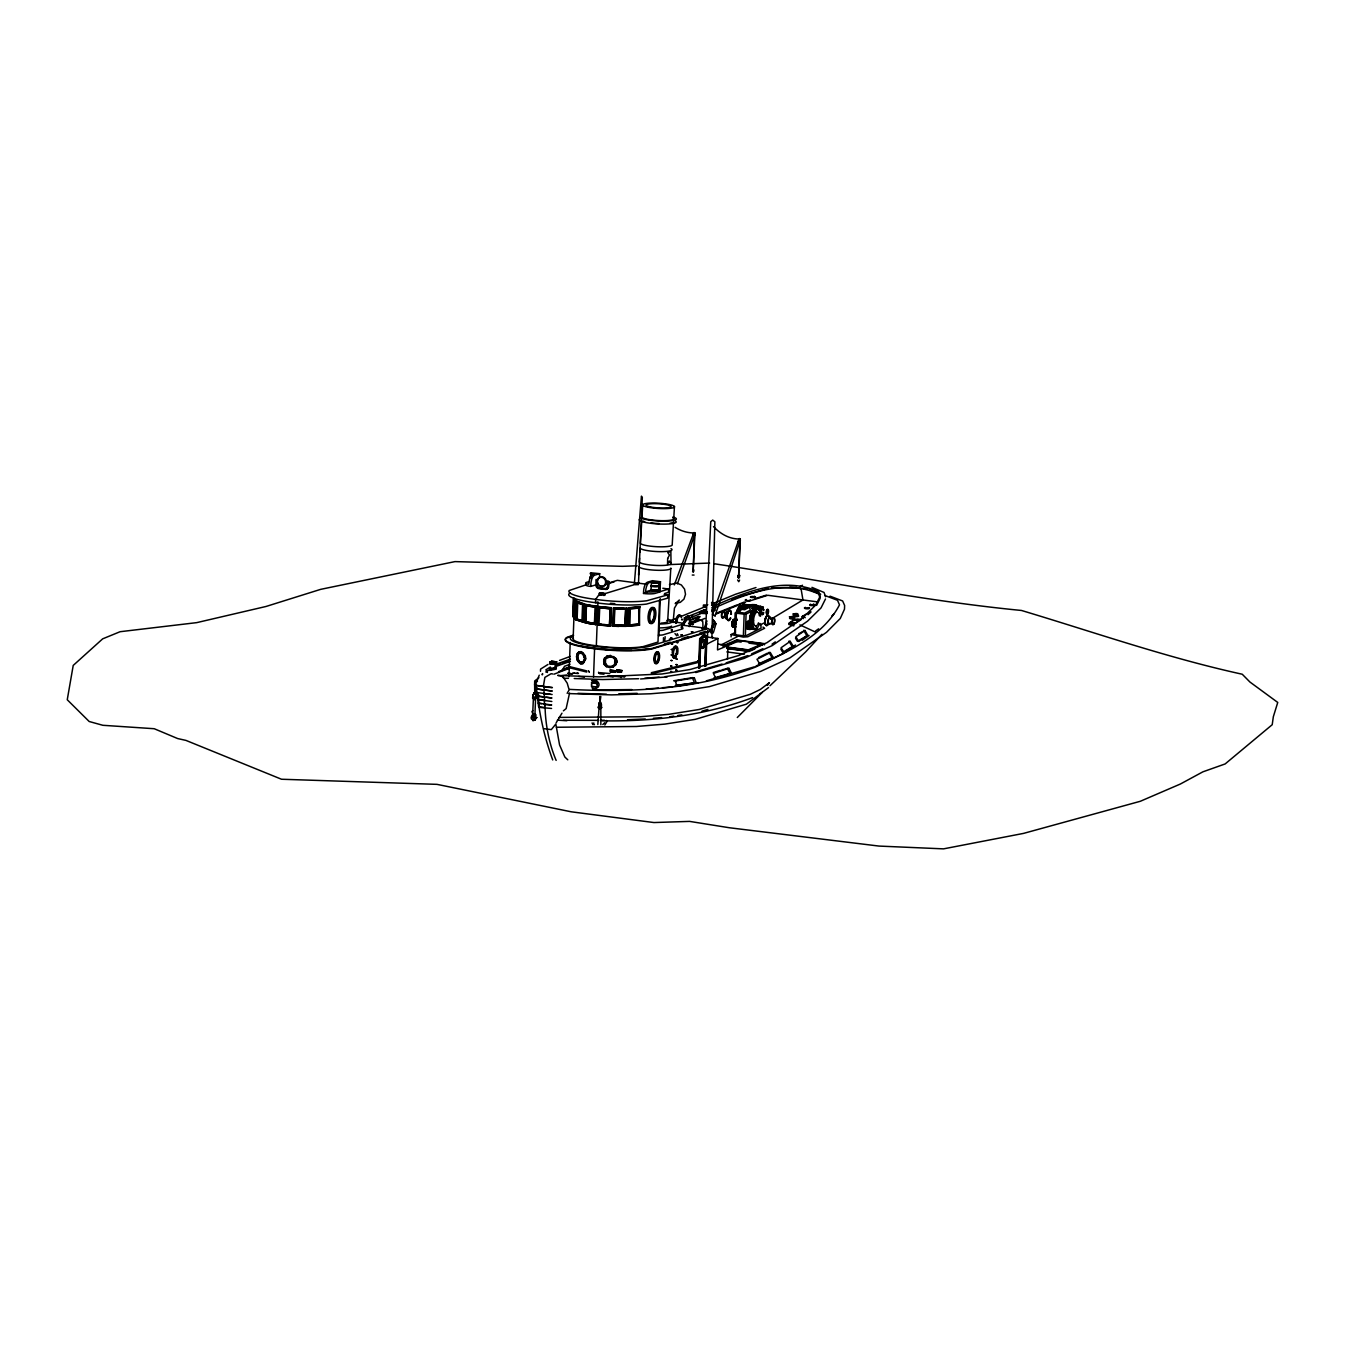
<?xml version="1.0" encoding="UTF-8"?>
<svg xmlns="http://www.w3.org/2000/svg" width="1345" height="1345" viewBox="0 0 1345 1345"><rect width="100%" height="100%" fill="white"/><g stroke="black" fill="none" stroke-linecap="round" stroke-linejoin="round"><path stroke-width="1.5" d="M537.496 681.192L534.94 682.436L534.738 693.616L534.621 682.587M535.041 693.263L534.284 692.793L533.024 695.735L533.864 692.91L535.629 693.331L534.133 692.994M534.705 690.758L535.091 687.581L534.974 690.876M748.577 628.014C742.944 630.771 747.736 616.8 752.326 622.819C754.276 627.325 748.139 628.451 756.781 629.107L754.209 628.771M713.438 626.955L713.472 622.97L711.001 629.191A2.64 1.059 -83.2 0 0 711.017 632.789A2.64 1.059 -83.2 0 0 712.564 631.864M539.244 675.173L535.898 683.647L538.588 706.713L545.078 707.571C545.582 725.409 549.18 743.886 556.141 760.396M739.599 580.065L738.775 581.729L737.615 579.981M743.23 606.528L742.221 608.024L739.498 606.746C739.464 608.814 740.792 604.039 743.23 606.528C743.718 607.89 743.331 606.36 747.08 606.763L750.93 604.947L750.897 606.41L744.659 609.705L740.305 609.134L745.214 606.645M756.193 629.477C755.268 629.208 754.764 628.771 753.637 628.737L750.964 628.25M705.116 609.638L699.736 611.874L699.703 613.37L706.982 613.606M796.761 618.986L801.301 619.49L793.869 624.383L793.836 625.879L788.809 624.483M731.092 636.891L731.142 634.554L734.891 632.654M750.93 604.947L749.905 604.813L750.897 606.41M752.074 608.091L753.066 609.705L757.756 607.318L757.79 605.855L752.074 608.091L757.79 605.855M753.066 609.705L753.099 608.243M756.764 605.721L757.756 607.318M756.344 625.879L756.26 629.443L751.435 628.788L751.569 627.627L751.082 628.401M756.647 612.194C754.915 606.36 760.782 608.495 761.203 613.219C761.169 615.741 763.472 615.068 763.725 612.496M711.909 637.412L712.009 633.276M712.161 627.089L714.867 521.776L712.732 520.095L710.748 521.709L705.637 629.057M741.818 608.343L738.355 607.974L741.818 608.343L742.053 607.083M741.297 608.898L741.482 607.621M755.638 609.504L755.352 610.933L752.511 609.857L755.638 609.504C755.806 610.327 758.395 608.175 754.091 608.343C753.419 611.05 753.553 606.713 756.226 608.966L753.519 608.747L753.419 609.89M735.345 626.165C735.866 623.962 730.301 625.761 732.184 622.819C731.092 618.313 741.078 621.928 732.605 620.65M742.373 609.201L735.446 612.698L734.723 634.672L745.349 636.067L761.051 628.132L760.85 624.299M735.211 625.274L735.58 621.978M745.349 636.067L746.071 614.11L752.998 610.596M747.181 629.006C754.293 630.553 747.635 628.535 749.837 623.878M735.463 635.159L735.446 612.698M743.348 636.219L744.155 614.211L736.27 613.152M535.629 697.971C536.739 690.573 535.982 700.19 536.302 697.937C538.891 692.49 532.065 703.048 533.04 695.18M540.488 671.306L540.572 669.104L548.003 664.447M568.952 676.754L570.213 642.473M575.122 601.652L574.534 617.826L572.903 615.472L573.508 599.298L576.215 601.719L573.508 599.298M576.131 613.085L575.912 619.188L574.819 619.137L572.869 616.548L573.609 598.004L574.534 600.122L576.585 600.879L574.634 598.29M573.138 638.825L573.895 618.616M574.987 617.422L573.996 615.522L574.601 599.349M574.819 619.137L575.492 600.828M575.677 619.675L576.349 601.366L577.341 601.35L584.352 603.939L583.68 622.247L575.677 619.675L583.68 622.247M576.349 606.982L576.501 602.913M576.164 618.834L582.94 620.986L576.164 618.834L576.753 602.661L583.545 604.813L576.753 602.661M576.736 617.624L577.257 603.384M577.139 618.818L577.745 602.644M581.948 621.003L582.553 604.83M582.688 622.264L583.36 603.955L576.349 601.366M582.906 622.062L583.579 603.754M593.128 624.147L584.487 622.735L585.159 604.426L590.068 605.216M585.983 622.836L585.798 606.36M593.179 623.088L585.294 621.861L585.899 605.687L595.751 607.183L585.899 605.687M585.294 621.861L586.605 605.586M586.185 584.285A9.398 1.547 3.4 0 0 588.69 586.151L590.758 586.42L590.825 584.587A7.818 3.127 -82.4 0 1 594.641 575.206L599.702 573.676L599.45 577.745M595.045 607.267L594.44 623.441L595.532 613.236M593.532 677.123L594.591 648.509L581.376 646.138M596.793 606.242L595.398 624.652L596.793 606.242L585.159 604.426M597.97 624.988L598.777 606.511L611.353 607.705L610.68 626.013L597.97 624.988L598.777 606.511M605.317 624.568L598.996 624.046L599.736 607.705L610.226 608.73L609.47 625.072L610.226 608.73M600.072 701.35C604.813 708.798 595.919 707.689 600.173 701.485M599.954 696.475L600.038 702.292L600.795 696.458M599.466 706.478L600.929 707.083L599.904 701.535L601.265 707.016L598.979 706.73M610.529 626.182L611.353 607.705M614.261 626.366L612.866 626.131L613.539 607.822L626.77 608.058L626.097 626.366L618.33 626.282M613.169 626.316L613.539 607.822M618.633 626.467L613.959 626.182L614.631 607.873M614.295 625.307L614.598 608.949L625.677 609.167L625.089 625.324L613.992 625.106L625.089 625.324M624.786 625.139L625.677 609.167M626.097 626.366L626.77 608.058M627.846 626.081L628.518 607.772L639.531 606.679L639.531 625.156L627.846 626.081L639.531 625.156M628.518 626.266L628.518 607.772M630.149 608.966L629.561 625.139L629.477 608.797L639.379 608.058L629.477 608.797M628.888 624.954L638.791 624.231L638.707 607.873M638.858 624.971L639.531 606.679M643.515 593.431L643.582 591.598A7.818 3.127 -82.4 0 1 647.382 582.217L652.459 580.687L660.496 581.746L659.891 591.951L655.015 593.431A9.398 1.547 3.4 0 1 645.516 593.7L643.515 593.431L646.844 592.405M659.521 600.29L657.991 642.053L643.095 646.609A36.365 5.985 3.4 0 1 596.339 645.785A36.365 5.985 3.4 0 1 573.441 638.118M658.865 636.235L660.244 598.643M665.136 636.656C665.439 639.732 663.135 644.255 663.455 637.715M694.524 533.948L693.129 571.961L694.877 533.881M698.61 667.961L699.686 638.656L703.838 634.437L706.259 636.639L705.183 665.926M699.081 667.944L700.123 639.531L703.67 635.966L705.755 637.799L704.713 666.195M699.299 668.045L700.375 638.757L704.528 634.521L706.932 636.723L705.873 666.027M699.753 668.028L700.795 639.632L704.36 636.067L706.428 637.883L705.385 666.296M701.787 628.771C703.754 630.889 702.695 616.733 702.073 621.306M707.705 630.738L707.218 643.952L717.944 638.488L717.524 649.938L737.295 641.599L741.179 642.103M712.413 637.95L712.463 636.757M727.494 659.353L727.998 645.432L718.449 644.171M737.85 575.509L739.784 576.148L737.766 576.063L739.817 575.475L738.893 575.677M739.985 541.699L740.322 540.001L738.523 577.997L739.918 539.984C737.363 537.563 742.474 540.068 739.38 538.572L738.254 541.783L739.363 542.556L740.069 538.656L739.363 542.556M738.808 575.492L738.808 577.005M764.448 644.86L764.498 643.667L736.623 639.968L736.589 641.161L726.939 645.297M737.295 641.599L737.346 640.388L762.581 643.751L748.358 649.854L727.006 647.012M748.358 649.854L748.324 651.047L726.972 648.223M727.141 648.576L749.03 651.484L749.081 650.291L764.498 643.667M800.09 588.572L800.157 586.37L802.545 585.243M638.438 584.369L642.322 497.532L641.43 496.137L634.319 584.386M735.749 619.322L736.522 613.454M749.922 621.205L749.703 618.028L752.746 618.095L754.024 612.042L751.451 611.689L750.174 617.758M752.09 623.761L752.612 619.07L749.653 618.364M591.312 578.216A6.17 1.026 3.4 0 1 590.741 577.089L591.128 573.743A5.414 0.891 3.4 0 0 593.212 574.752M638.556 575.004L639.043 566.85A15.989 2.724 3.2 0 0 656.444 570.263A15.989 2.724 3.2 0 0 670.819 568.078L667.692 621.104M639.564 558.074L639.329 562.025A15.989 2.724 3.2 0 0 658.798 565.505A15.989 2.724 3.2 0 0 670.163 562.496M639.917 552.122L640.136 548.172A15.989 2.724 3.2 0 0 659.622 551.635A15.989 2.724 3.2 0 0 670.987 548.625M641.683 522.146L640.422 543.346A15.989 2.724 3.2 0 0 657.839 546.759A15.989 2.724 3.2 0 0 672.214 544.557L673.559 521.524M642.675 505.182L641.968 517.22A15.989 2.64 3.4 0 0 661.437 520.666A15.989 2.64 3.4 0 0 672.803 517.825M651.148 581.965L649.433 582.503A7.818 3.127 -82.4 0 0 645.617 591.867L652.493 589.682A5.414 0.891 3.4 0 0 657.924 589.665L659.386 589.581L659.807 582.587L658.344 582.671A5.414 0.891 3.4 0 1 652.897 582.688L651.148 581.965A6.17 1.026 3.4 0 0 659.84 581.948L660.496 581.746M650.896 586.252L652.695 586.336A5.414 0.891 3.4 0 0 658.125 586.336L659.588 586.235A6.17 1.026 3.4 0 1 650.896 586.252L652.728 585.663A5.414 0.891 3.4 0 0 658.159 585.647L659.622 585.563A6.17 1.026 3.4 0 1 650.946 585.579M651.014 589.513L651.434 582.503M658.697 589.497L659.117 582.486M664.144 594.372L667.759 594.86L667.574 598.172L646.474 604.09A42.401 6.994 3.4 0 1 599.786 603.266L591.128 602.123A42.401 6.994 3.4 0 1 569.053 593.801L570.078 592.96M662.816 588.253L668.65 589.026L668.448 592.338L664.581 593.515M673.744 518.548L674.45 506.51M673.055 622.55L674.45 608.074L679.343 600.005L675.257 603.67L676.569 602.594M737.178 620.129L732.756 620.331M751.653 622.029L747.013 622.231M760.513 616.262C760.379 612.765 756.159 599.181 764.044 609.924M758.311 608.142L761.926 608.478L762.346 607.452M734.37 619.86L733.344 619.524M749.131 605.889L748.089 605.553L752.494 604.493M760.076 607.352L759.051 607.015M741.7 607.52L741.784 606.376L740.187 607.402L740.086 606.376M597.819 724.518L598.979 708.697L597.937 707.302L599.433 705.419L601.988 707.369L600.005 709.05M739.498 606.746L739.145 608.125L738.926 607.284M693.028 535.024L693.095 534.116M693.633 534.2L693.936 536.537L692.826 535.747L694.02 532.536L695.23 533.007L693.936 536.537M694.844 534.856L693.616 532.805M695.029 533.982L694.592 535.663M738.422 541.06L739.01 538.841L740.288 539.261M739.7 540.824L739.094 542.119L739.784 539.917M554.93 667.288L556.342 667.591L556.191 669.137L549.769 670.432M621.054 677.628L621.188 676.081L607.486 676.3L624.921 676.72L621.188 676.081M538.74 705.066C541.48 723.627 546.188 742.305 552.711 759.942M747.147 624.921L747.181 625.896M587.076 647.769L598.407 649.265A47.731 7.868 3.4 0 0 652.073 648.946L712.161 630.771L707.789 628.535L681.629 625.055M542.506 674.618L542.59 673.593L542.052 674.719M751.098 629.342L751.855 627.964M600.072 701.653L599.164 703.872M532.553 717.07L533.444 697.147L535.629 696.945L534.839 717.104M734.32 626.114L732.924 627.106L731.915 624.837M692.574 571.541L693.583 571.49M737.766 576.063L738.691 575.862M738.287 577.425L739.481 577.593L738.237 577.678M749.131 621.894L747.601 621.407M663.32 640.977L664.733 640.977M569.557 693.078L566.144 708.596L563.387 710.849M577.409 653.485L577.19 659.554L578.669 662.261L580.805 663.724L583.209 663.488L585.832 658.781L585.26 655.603L581.259 651.602L578.737 651.888M752.292 625.257L753.637 628.737M752.628 629.325L752.897 628.25M600.391 696.777C599.349 697.315 600.912 705.049 599.736 701.451M599.113 706.377L599.097 703.418L599.164 706.781M757.874 609.436C758.681 607.436 757.807 611.151 761.287 610.21M761.169 609.873L761.758 608.276L758.462 607.822M736.32 612.446L738.926 612.614M759.959 623.408L756.781 629.107M693.885 533.393L694.339 536.184M739.279 539.412L739.077 541.867M573.962 616.598L572.936 616.313M714.952 616.01L739.531 542.455M605.569 658.798L605.384 663.757L607.284 665.674M736.421 612.126L736.841 610.916L739.901 611.37C740.187 608.528 736.606 610.512 736.841 610.916M750.88 613.085L753.957 613.471M747.181 624.299L747.03 625.728M738.64 542.472L739.178 539.412M600.341 701.485L598.996 704.124L599.853 701.367M694.054 575.072L692.255 575.038M593.851 722.988L593.061 723.475L594.456 724.686M614.631 664.279L614.816 659.319L612.799 657.453M738.069 541.9L712.497 614.749L715.305 615.791M790.541 618.044L793.752 617.977M677.392 583.881L694.104 536.42M693.869 536.218L695.079 533.292L693.986 532.738M736.219 620.986L735.782 622.012L732.268 621.541M750.695 622.55L750.039 623.895L746.525 623.441M674.333 584.924L692.641 535.848M741.801 607.587L742.289 606.729M704.107 628.317L706.999 621.003M705.133 628.451L706.982 623.777M533.393 698.189L532.956 695.029L532.586 698.173L536.167 697.769L533.175 697.887L533.326 695.315M816.6 605.401L820.164 598.273L818.634 593.969C783.95 578.266 745.214 594.07 713.052 608.612M825.494 598.979L821.038 607.906L807.538 621.171L772.265 645.566L744.138 658.394L695.768 672.567M737.245 609.941L737.817 608.831L741.196 609.05M739.868 610.159L740.372 609.167M751.451 611.689L751.973 610.714L754.848 611.656L755.066 610.193M754.024 612.042L754.528 611.05M732.386 623.525L732.386 622.163M604.83 725.039L606.847 721.727L606.309 720.432M535.613 697.618C536.369 700.409 532.519 700.493 533.545 697.584M757.37 606.326L756.731 605.065L753.603 604.51M757.353 607.217L756.731 605.939L753.603 605.384M758.395 607.318L757.622 605.771L753.772 605.099M556.158 722.786L561.975 713.186M740.809 609.604L738.136 609.436L738.287 608.074M751.973 610.714L752.511 609.857M751.115 596.776L755.133 596.978L753.923 596.507M810.329 604.645L814.347 604.846L813.12 604.376M802.679 616.027L805.235 617.708M802.662 616.901L803.284 618.162M693.701 532.822L693.432 536.167M693.701 536.1L694.407 534.806L693.331 536.151M739.632 542.203L740.204 539.244M767.407 685.395L769.424 682.655L760.312 689.481L750.325 694.306L699.249 709.471L668.784 714.329L640.27 716.767L559.066 717.406M688.522 623.878L697.097 620.533L700.106 616.531L689.128 620.852M688.64 623.138L695.768 620.348L698.795 616.346L691.75 619.154M692.625 624.601C692.524 622.651 690.926 624.483 693.078 624.467M604.678 722.753L602.812 724.568M599.736 607.705L610.075 608.898M598.996 624.046L601.148 624.147M682.621 623.576L686.438 619.322M682.369 625.139L687.463 619.457A4.859 1.95 -82.4 0 1 690.187 619.826A4.859 1.95 -82.4 0 1 689.279 626.652M577.61 653.266L576.467 656.444L577.055 660.059L580.384 663.791L582.889 663.623L585.512 658.915L583.276 653.115L580.939 651.737M532.788 710.664L531.964 711.572L532.839 713.775C534.671 713.371 528.165 718.112 532.822 719.911M577.291 653.401L579.056 651.753M579.409 652.829L577.476 656.595L579.09 661.421L582.805 662.429L584.89 658.596L583.125 653.838L579.09 652.964L577.728 654.393L577.56 659.353L580.536 662.749L583.965 661.084L584.587 658.731L582.805 653.973L580.905 652.829M737.295 717.524L762.296 692.322L746.391 704.175L695.315 719.34L664.867 724.114L636.387 726.502L556.41 727.258M831.698 616.161L833.9 613.942M808.059 614.699L810.985 611.824M713.422 604.645L712.497 605.015M604.88 657.907L603.636 661.135L604.342 664.245L606.645 666.599M535.075 719.945L536.672 717.473L534.419 716.263M769.979 685.748L805.789 651.77L821.946 634.252M534.301 714.128L533.427 714.867L534.234 716.986C534.318 716.263 529.375 719.356 536.537 717.692C534.116 719.642 535.428 713.976 535.024 717.003L536.05 715.036L535.293 714.145M607.032 656.091L604.258 658.31L604.039 664.38L606.343 666.733L609.907 667.591M542.22 686.219L536.117 685.412L552.391 687.581L543.615 687.009L543.548 685.261L544.893 677.376L551.097 673.727L552.761 673.979M550.223 694.272L543.901 694.037L544.254 686.505M541.564 703.62L538.185 703.166L551.702 704.965L544.305 704.578L544.658 697.029L537.344 696.071L551.971 698.005L546.49 697.282M545.078 707.571L544.944 704.057M612.479 666.027L614.951 664.144L615.136 659.184L613.118 657.301L607.284 657.217M613.085 667.002L615.674 665.002L616.834 661.807L615.96 658.781L613.471 656.511M615.371 665.136L617.153 661.673L616.279 658.646L610.495 655.503M538.857 677.762L534.671 680.973L534.856 685.479L535.545 682.352M759.74 694.154L768.55 687.547M783.58 651.787L793.18 646.138L790.221 641.363L788.91 641.178L791.835 645.97M793.18 646.138L784.135 652.51L781.109 647.718L790.221 641.363M785.261 652.14L795.5 644.978M802.309 640.237L809.102 635.496M815.658 630.906L818.634 628.821M798.728 633.714L804.966 630.452L807.79 635.227L798.779 641.515L795.853 636.74L804.966 630.452M807.79 635.227L797.417 641.346L795.5 638.152M772.013 644.171L775.292 641.884M794.576 619.204L788.691 623.391L793.869 624.383M739.935 606.461L742.574 606.746M754.091 608.343L761.657 609.033M550.357 667.019L545.902 669.81L547.432 672.534M545.818 672.012L550.273 669.222M595.196 688.421L597.466 685.109L595.919 681.192A5.296 4.085 -89.8 0 0 593.212 680.318L592.304 680.587M600.61 706.495L599.702 707.638L600.526 708.58L599.332 708.176L599.601 706.175M771.442 618.935L802.948 599.954L800.964 588.202M806.798 613.74L801.637 616.817L803.402 618.633M556.342 667.591L549.903 668.902M720.954 645.012L738.977 635.798M760.497 624.803L765.086 622.449M743.886 605.603L742.726 606.192L744.357 607.923M744.441 605.805L743.684 606.175L746.525 606.561L749.905 604.813M735.295 619.087L736.825 618.313M756.462 608.848L759.925 607.099L749.299 605.687M753.553 620.533L749.468 620.785M767.474 653.149L758.546 657.638M758.479 663.909L773.14 657.369L770.315 652.56L768.987 652.375L771.795 657.184M773.14 657.369L759.841 664.094L756.983 659.269L770.315 652.56M755.974 666.061L783.563 653.334M747.854 655.57L726.115 662.866M751.603 653.872L762.867 648.727M598.844 594.86L605.149 594.944L603.838 595.516M693.532 571.659L693.028 571.474M723.139 645.768L736.623 639.968M723.122 646.508L737.346 640.388M749.03 651.484L754.814 648.996M712.009 610.042L715.338 608.663L711.892 607.637M711.976 611.538L715.305 610.176M713.321 603.417L735.379 594.305L755.974 587.53M713.136 606.41C745.298 591.867 784.034 576.047 818.718 591.75L820.248 596.07L815.776 604.981L802.292 618.263L767.02 642.641L738.893 655.486L689.918 669.558L661.942 673.996L599.13 676.871L557.923 675.476M731.949 599.685L736.925 597.634M572.97 672.803L574.752 673.223M577.694 673.341L576.837 673.408M670.869 620.516L676.703 618.179M680.587 616.615L705.873 606.477M683.983 618.112L705.368 609.537M689.06 618.246L700.426 613.69M562.412 669.575L569.456 666.767M716.7 613.051L737.178 604.863M738.943 604.157L744.256 602.039M716.196 613.976L745.618 602.224M558.511 671.693L567.741 668.028M554.022 674.181L569.49 668.263M690.557 623.323L699.854 619.675M690.069 624.231L704.931 618.397M669.44 584.705L676.737 583.007L681.36 584.974L684.555 589.11L685.513 594.305L683.933 599.164L680.267 602.375L675.526 603.081M569.456 667.708L562.143 670.482L564.547 666.279L569.893 664.329M559.537 660.395L570.297 656.394M570.448 659.117L555.25 664.48M562.731 663.035L568.313 661.067M570.364 661.337L555.166 666.7M555.031 665.741L560.815 663.707M794.004 615.203C790.389 616.733 800.779 617.355 798.308 615.388M790.339 617.624C786.724 619.137 797.114 619.759 794.643 617.809M728.973 668.314L713.422 673.425L715.792 678.216L731.377 673.105L728.973 668.314L721.962 669.776M738.573 596.945L768.096 588.421M746.122 599.483C742.171 600.946 751.973 601.854 750.157 599.685M810.581 604.224C806.243 606.36 819.038 605.788 813.456 604.174M805.336 607.352C801.385 608.814 811.186 609.722 809.354 607.553M713.254 672.601L720.231 670.331M713.909 677.964L731.377 673.105M755.335 598.575L766.415 595.095M749.316 601.064L767.776 595.28L817.441 601.871M589.093 581.595L586.286 582.452A9.398 1.547 3.4 0 0 588.791 584.318A7.818 3.127 -82.4 0 1 592.59 574.937L594.322 574.416A6.17 1.026 3.4 0 1 590.993 572.802L599.702 573.676M586 584.856L569.254 590.489A42.401 6.994 3.4 0 0 591.329 598.811L599.971 599.954A42.401 6.994 3.4 0 0 646.676 600.778L667.759 594.86M590.758 586.42L597.432 584.386M639.06 583.226L598.256 595.684L595.65 599.382L595.448 602.694L597.953 601.938L596.339 645.785L592.557 648.021L594.591 648.509M658.966 591.985L668.65 589.026M573.508 635.126L567.439 637.143A47.764 7.868 3.4 0 0 587.092 647.214L610.697 650.022M573.508 635.681L567.422 637.698A47.731 7.868 3.4 0 0 587.076 647.769M707.789 628.535L650.627 645.97A42.805 7.061 3.4 0 1 594.658 646.306A42.805 7.061 3.4 0 1 572.23 636.555M664.346 643.952L670.264 642.153M682.083 638.539L688.001 636.74M699.82 633.125L705.738 631.326M712.211 630.217L652.14 648.391A47.764 7.868 3.4 0 1 598.424 648.727M605.654 583.898L617.338 580.351L646.962 584.285M606.477 584.167L614.261 581.797M702.04 711.152L707.941 709.403M752.612 697.601C704.545 715.674 653.3 721.626 602.207 720.819M722.08 664.043L693.852 672.298L665.287 676.669M706.377 680.839L754.125 666.918M651.333 672.702L699.4 661.051M651.333 673.828L699.417 662.177M748.778 605.586L752.359 605.082M749.602 605.788L752.847 605.3M705.284 606.376L704.36 606.763L705.301 607.183M705.183 610.764L704.259 611.151L707.1 611.605M712.396 609.403L713.338 609.016L712.379 608.596M707.016 612.109L699.736 611.874M712.379 610.882L713.304 610.512L712.346 610.109M551.568 708.445L539.076 707.386L538.42 694.171M609.773 666.599L612.799 665.893M613.404 666.868L610.058 667.557M551.837 701.485L537.765 699.619L544.809 700.543M606.729 656.225L610.344 655.452M552.122 694.524L536.941 692.524M640.203 606.847L629.191 607.957M647.87 648.828L640.926 649.837M673.643 680.789L692.389 677.661L694.356 677.914L696.189 682.672L675.425 685.53L696.189 682.672M693.734 570.263L693.516 570.986M694.356 677.914L675.207 680.99L676.888 685.715M676.585 686.219L698.425 682.638M739.733 542.203L738.321 541.043M669.709 716.784L673.761 716.145M677.813 715.506L681.881 714.867M561.235 675.745L567.086 674.921M809.455 612.563L810.514 612.412M638.118 624.046L630.889 624.837M549.584 663.589L551.652 664.144M609.957 671.626L615.321 672.332L614.245 671.962M617.641 671.575L620.852 671.912M599.668 701.905L600.526 702.191M711.219 630.872L712.161 630.771M638.371 584.638L635.462 584.655M752.83 596.44C744.726 597.113 759.841 598.811 754.242 596.306M749.014 600.627L746.071 600.458M753.116 606.141L754.478 605.687L753.603 605.351M669.39 639.127L669.961 639.161M646.172 689.06L658.378 688.052M662.446 687.715L672.618 686.858M645.297 718.97L627.51 719.743M653.435 718.28L661.572 717.608M693.532 570.129C693.633 568.616 693.146 569.91 693.482 570.263M644.81 678.25L659.134 677.14M640.573 678.973L667.187 676.922M752.477 605.368L751.754 605.956M675.795 681.31L676.333 681.545M744.155 614.211L746.071 614.11M711.589 603.888L714.632 603.199L711.539 602.392M711.572 605.351L714.598 604.662L713.052 603.989M706.209 606.057L703.183 606.746L706.259 607.553M707.067 613.085L704.225 612.631M637.093 565.791L622.584 566.329L454.98 561.605L320.698 589.345L266.007 606.477L196.723 622.634L120.092 631.713L102.674 638.841L73.218 665.422L67.25 699.753L89.19 721.508L102.859 725.291L154.221 728.721L177.658 738.556L185.963 740.406L281.508 779.243L436.99 784.354L571.171 811.792L653.939 822.552L689.598 821.391L729.343 827.747L878.974 846.072L943.534 848.863L1023.545 833.396L1140.308 801.284L1180.389 784.017L1202.901 771.828L1225.144 763.943L1272.219 724.703L1273.328 716.75L1277.75 702.443L1249.959 682.049L1242.242 674.232C1167.275 657.806 1094.847 632.453 1021.477 610.462C918.097 600.408 816.297 579.09 713.657 563.673M670.23 564.547L709.605 563.067M733.597 620.869L733.344 620.869A2.303 0.925 -82.4 0 0 732.453 622.281M622.651 626.266L625.795 626.182M631.881 650.392L616.212 650.308M631.831 689.582L593.111 689.985M618.717 693.869L637.16 693.331M738.254 541.783L739.363 542.27M638.656 678.721L602.459 679.544L574.248 678.519M600.677 720.332L604.443 720.247M771.677 587.715L799.098 587.95M583.36 603.955L584.352 603.939M598.777 720.365L563.404 720.264M569.271 673.324L568.8 673.526M623.626 608.159L613.841 608.007M623.576 609.218L614.9 609.134M552.61 664.228L554.947 664.312L553.871 663.942M553.938 667.826L555.014 667.692M550.878 668.246L549.685 668.28L553.299 668.566M618.028 671.441C611.975 671.407 624.719 672.988 621.02 671.76M612.984 672.248L614.077 672.113M618.028 676.064C614.144 676.216 623.794 676.905 619.003 676.148M611.252 676.266C607.352 676.417 617.019 677.107 612.21 676.35M553.804 669.339L554.88 669.222M550.744 669.776L549.55 669.81L551.114 670.146M789.767 587.143L796.761 587.361M569.692 689.397C632.301 692.524 696.307 689.716 755.503 667.086C786.304 652.325 823.224 636.488 839.499 604.813L837.481 600.274L824.905 595.499M577.93 693.331L606.41 694.205M569.019 693.583L611.555 694.894L650.509 693.785L678.973 691.414L709.437 686.622L760.497 671.458L789.935 657.873L826.486 632.335L840.272 618.498L844.492 609.167L844.626 605.485L842.626 600.963L830.05 596.171M568.464 678.3L563.79 678.317L561.706 676.031M611.202 607.873L598.643 606.679M572.903 615.472L573.996 615.522M610.68 626.013L598.105 624.82M612.866 626.131L613.959 626.182M557.402 720.163L566.833 720.718M570.213 673.324L567.64 673.341L569.641 673.66M569.322 673.694L572.836 673.677M570.801 673.845L572.197 673.946M605.166 624.736L609.621 624.904M553.182 663.371L556.679 663.438L554.157 662.866M553.03 664.363L550.021 664.06M609.823 673.542L599.736 672.651M707.773 604.712L703.216 605.284L706.293 606.091M599.635 673.778L603.989 674.198M574.433 673.257L578.468 673.408L577.308 673.223M802.83 588.438L806.546 588.942M591.464 576.501L590.774 576.417A6.17 1.026 3.4 0 0 591.346 577.526M759.959 606.763L763.254 607.2M759.353 606.797L763.422 607.284M758.866 607.2L762.464 607.822M758.832 607.705L762.144 608.142M741.095 606.175L743.65 606.511M746.66 606.83L749.568 607.217L750.308 610.193L744.592 613.085L739.515 612.412M758.361 608.528L755.251 608.058L754.982 609.15L754.764 608.074L754.36 609.268L754.242 608.259M757.975 609.033L761.489 609.504M605.3 589.329L598.693 588.269A3.766 3.362 66.7 0 1 596.575 585.63L596.457 584.52M739.363 606.864L741.919 607.2M738.775 607.436L741.33 607.772M756.495 609.823L753.301 609.991M738.22 608.175L740.776 608.512M752.376 610.058L754.932 610.395M752.796 610.58L755.453 610.781M737.682 609.066L740.238 609.403M751.838 610.949L754.394 611.286M737.178 610.075L740.338 610.428M751.334 611.958L754.495 612.311M750.998 612.799L754.057 613.253M759.858 613.892L763.153 614.329M736.724 611.218L739.279 611.555M751.098 613.959L753.654 614.295M750.577 614.009L753.57 614.53M750.476 614.329L753.032 614.665M750.745 615.068L753.301 615.422M750.224 615.287L753.234 615.674M750.14 615.623L752.696 615.96M750.46 616.262L753.015 616.598M749.922 616.632L752.965 616.867M749.854 616.985L752.41 617.321M750.224 617.489L752.78 617.826M749.703 618.028L752.258 618.364M750.056 618.734L752.612 619.07M750.022 619.003L752.578 619.356M749.535 619.406L752.107 619.759M749.518 619.759L752.074 620.095M749.955 619.978L752.511 620.314M749.938 620.247L752.494 620.583M749.451 620.97L752.006 621.474M733.647 619.305L737.127 619.675M747.904 621.205L751.973 621.676M733.159 619.709L736.858 620.247M747.433 621.592L751.115 622.147M746.862 622.533L750.476 622.87M732.655 621.104L735.95 621.541M746.912 622.987L750.207 623.424M732.168 621.945L735.463 622.382M746.425 623.828L749.737 624.265M732.285 622.264L735.597 622.701M746.542 624.164L749.854 624.601M732.184 622.819L735.496 623.256M746.441 624.719L749.753 625.156M731.966 622.97L735.278 623.424M746.223 624.87L749.535 625.307M731.932 623.408L735.412 624.013M746.189 625.307L749.669 625.913M750.745 626.299L753.368 626.804M732.083 624.114L735.396 624.551M746.341 626.013L749.653 626.451M731.899 624.433L735.194 624.887M746.156 626.333L749.451 626.77M732.117 624.82L735.429 625.257M746.374 626.703L749.686 627.157M746.172 626.736L749.468 627.173M750.56 627.56L754.141 627.964M695.768 620.348L697.097 620.533M732.184 625.29L735.496 625.728M746.441 627.173L749.753 627.611M750.661 627.745L753.217 628.081M732.05 625.728L735.648 626.266M746.307 627.627L749.905 628.165M732.134 626.047L735.782 626.602M746.391 627.93L750.039 628.502M746.979 628.384L750.796 629.006M732.403 626.669L735.849 627.291M746.66 628.552L751.283 629.225M755.184 629.679L752.006 629.174M669.659 621.356L679.208 622.634A6.792 1.126 3.4 0 1 682.554 624.315L663.472 630.132A6.792 1.126 3.4 0 1 658.663 630.486M706.444 636.958L717.944 638.488M748.946 643.145L762.531 644.944M727.174 647.382L749.081 650.291M726.838 651.905L744.306 654.225M612.009 672.164L610.563 671.928M578.653 676.451L584.419 677.224M591.514 680.822L597.298 681.596M591.716 682.705L597.886 683.512M591.346 682.823L597.13 683.596M591.413 686.286L597.583 687.11M538.488 689.228L552.257 691.061L536.52 688.959M544.456 728.704L551.299 729.612L555.838 724.047L559.57 744.945L564.85 757.016L567.792 759.824M593.095 605.939L596.07 606.343M592.456 623.172L595.163 623.34M596.121 624.551L588.69 623.626M557.822 675.375L560.747 675.862M586.874 670.936L570.246 666.784M586.739 672.063L570.078 667.893M796.61 615.405L797.736 616.01L789.33 616.851L794.307 617.389L794.676 616.346M586.016 621.76L589.446 622.466M804.663 588.236L807.824 589.093M567.153 693.347L569.154 689.901L567.22 683.193L562.277 675.829M610.445 656.612L605.25 658.932L604.443 661.37L606.965 665.809L609.941 666.481M592.338 688.371L593.279 688.674M746.643 605.603L748.223 606.175M814.666 591.447L818.365 592.926M809.606 589.766L820.702 594.238M811.926 587.361L824.048 592.456L825.578 596.776M799.905 624.887L815.558 632.116M592.052 722.954L593.044 724.703M762.951 627.089L764.649 628.233L747.786 636.773L743.213 637.076L731.142 634.554M574.954 618.481L575.912 619.188M808.732 607.671L804.898 608.041M692.339 616.817L692.003 615.892L693.364 616.514M681.932 619.995L681.596 619.07L682.957 619.675M674.955 633.545L676.754 635.815M681.696 627.51L682.318 626.299L682.672 627.644M534.537 684.655L537.681 688.842M780.789 649.147L782.773 652.342M803.637 630.284L806.462 635.059M677.224 633.663L678.132 635.344M727.225 668.078L729.696 672.87M536.403 695.651L535.159 692.793M535.949 695.348L534.94 693.011M692.389 677.661L694.289 682.419M608.528 581.813L607.721 581.04L607.537 586.252A2.993 2.673 66.7 0 1 604.712 588.824L599.197 588.084A2.993 2.673 66.7 0 1 596.592 584.806L596.776 579.577L597.583 580.367M608.259 581.931C606.948 583.175 608.764 580.351 609.235 581.914L608.596 587.227A3.766 3.362 66.7 0 1 606.309 589.295L598.121 588.522A3.766 3.362 66.7 0 1 596.003 585.865L596.087 579.493L596.894 580.267M608.36 582.284L608.831 581.494L608.108 586.016A2.993 2.673 66.7 0 1 605.284 588.572L599.769 587.849A2.993 2.673 66.7 0 1 597.146 584.554M608.091 582.402L608.024 587.462A3.766 3.362 66.7 0 1 605.754 589.53M597.314 580.485L596.844 581.275M544.523 693.516L544.036 697.551M600.845 708.865L600.845 724.787M645.617 591.867A9.398 1.547 3.4 0 0 655.133 591.598L659.336 590.32A6.17 1.026 3.4 0 1 658.478 590.522M657.234 590.64A6.17 1.026 3.4 0 1 650.661 590.337M659.386 589.581A6.17 1.026 3.4 0 1 650.711 589.598M659.807 582.587A6.17 1.026 3.4 0 1 651.114 582.604M597.802 583.545A5.027 4.489 66.7 0 1 601.232 576.669A5.027 4.489 66.7 0 1 606.309 583.058A5.027 4.489 66.7 0 1 599.416 585.563M594.288 575.055A6.17 1.026 3.4 0 1 590.959 573.441M591.178 577.913A5.414 0.891 3.4 0 1 590.909 577.392M591.212 577.224A5.414 0.891 3.4 0 1 590.959 576.719M614.783 603.602A36.365 5.985 3.4 0 1 610.411 603.3M654.746 615.371A8.137 3.262 -82.4 0 1 649.685 623.206A8.137 3.262 -82.4 0 1 649.181 611.067A8.137 3.262 -82.4 0 1 654.544 610.21M658.378 635.143A6.792 1.126 3.4 0 0 663.203 634.79L682.285 628.956A6.792 1.126 3.4 0 0 682.756 628.3M676.451 649.147A4.623 1.849 -82.4 0 1 675.526 655.62A4.623 1.849 -82.4 0 1 672.954 655.099M673.105 650.576A4.623 1.849 -82.4 0 1 674.871 647.601M676.451 656.78A6.036 2.421 -82.4 0 1 672.87 654.292A6.036 2.421 -82.4 0 1 676.031 646.222A6.036 2.421 -82.4 0 1 677.46 654.225M672.181 653.199A6.036 2.421 -82.4 0 1 674.249 646.71A6.036 2.421 -82.4 0 1 676.989 648.24M675.762 656.679A6.036 2.421 -82.4 0 1 672.416 656.007M739.666 539.009A202.372 78.279 -82.7 0 1 713.506 526.601M671.592 626.081A20.326 3.346 3.4 0 1 658.663 627.913M668.33 619.44A20.326 3.346 3.4 0 1 658.899 623.996M666.75 620.381A15.989 2.64 3.4 0 1 661.067 623.122M672.197 522.801A15.989 2.64 3.4 0 1 669.995 523.255M659.201 523.592A15.989 2.64 3.4 0 1 651.064 522.886M644.692 521.658A15.989 2.64 3.4 0 1 642.725 520.935M674.988 520.801A18.511 3.043 3.4 0 1 664.144 524.113A18.511 3.043 3.4 0 1 640.371 520.952M639.295 520.111A18.511 3.043 3.4 0 1 639.463 519.321M672.904 516.984A18.511 3.043 3.4 0 1 666.532 521.087A18.511 3.043 3.4 0 1 640.556 517.959M688.472 618.33A4.859 1.95 -82.4 0 1 689.161 619.692M676.636 622.937A5.615 2.253 -82.4 0 1 680.284 616.514M684.975 620.818A6.792 2.724 -82.4 0 1 688.909 616.514A6.792 2.724 -82.4 0 1 689.716 625.021M683.832 624.198A6.792 2.724 -82.4 0 1 688.22 616.43M675.459 623.088A6.792 2.724 -82.4 0 1 679.864 615.321M676.148 623.189A6.792 2.724 -82.4 0 1 678.418 615.791A6.792 2.724 -82.4 0 1 681.511 617.321M675.947 620.751A2.505 0.992 -82.4 0 1 677.392 619.171M684.319 623.962A5.615 2.253 -82.4 0 1 686.807 617.372M730.352 617.96A4.808 1.933 -82.4 0 1 727.41 619.171A4.808 1.933 -82.4 0 1 727.948 612.143A4.808 1.933 -82.4 0 1 730.806 612.16M727.191 618.28A3.615 1.446 -82.4 0 1 725.443 617.019A3.615 1.446 -82.4 0 1 726.317 612.244A3.615 1.446 -82.4 0 1 728.233 612.698M726.838 618.229A3.615 1.446 -82.4 0 1 725.089 616.968A3.615 1.446 -82.4 0 1 725.964 612.21A3.615 1.446 -82.4 0 1 727.88 612.647M723.812 616.397A3.43 1.379 -82.4 0 1 721.643 617.069A3.43 1.379 -82.4 0 1 722.315 611.857A3.43 1.379 -82.4 0 1 724.249 613.001M724.165 616.447A3.43 1.379 -82.4 0 1 721.929 616.901A3.43 1.379 -82.4 0 1 722.904 611.588A3.43 1.379 -82.4 0 1 724.636 613.892M730.47 618.179A5.212 2.085 -82.4 0 1 727.073 618.868A5.212 2.085 -82.4 0 1 728.553 610.781A5.212 2.085 -82.4 0 1 731.192 614.278M730.57 617.994A4.808 1.933 -82.4 0 1 727.426 618.633A4.808 1.933 -82.4 0 1 728.805 611.168A4.808 1.933 -82.4 0 1 731.243 614.396M730.688 618.212A5.212 2.085 -82.4 0 1 727.275 618.885A5.212 2.085 -82.4 0 1 728.771 610.815A5.212 2.085 -82.4 0 1 731.394 614.312M733.597 624.937A2.303 0.925 -82.4 0 1 732.554 625.122A2.303 0.925 -82.4 0 1 732.336 622.87M733.697 625.274A2.303 0.925 -82.4 0 1 732.672 624.584M732.975 621.81A2.303 0.925 -82.4 0 1 733.681 620.919M739.313 608.495A2.404 0.958 -82.4 0 1 740.305 605.872A2.404 0.958 -82.4 0 1 741.314 607.217M739.077 609.588A2.404 0.958 -82.4 0 1 739.733 606.074A2.404 0.958 -82.4 0 1 740.994 607.183M735.917 624.517A2.303 0.925 -82.4 0 1 735.967 623.34M736.236 624.568A2.303 0.925 -82.4 0 1 736.303 623.391M757.117 625.257A7.061 2.824 -82.4 0 1 753.603 622.247A7.061 2.824 -82.4 0 1 755.89 612.816A7.061 2.824 -82.4 0 1 759.387 615.825M758.479 622.819A7.061 2.824 -82.4 0 1 757.84 624.214M768.617 623.054A4.808 1.933 -82.4 0 1 765.557 623.979A4.808 1.933 -82.4 0 1 766.515 616.666A4.808 1.933 -82.4 0 1 769.239 618.28M770.08 623.391A3.615 1.446 -82.4 0 1 767.995 622.92A3.615 1.446 -82.4 0 1 768.953 617.725A3.615 1.446 -82.4 0 1 770.87 619.103M770.433 623.441A3.615 1.446 -82.4 0 1 768.348 622.97A3.615 1.446 -82.4 0 1 769.306 617.775A3.615 1.446 -82.4 0 1 771.223 619.154M768.718 623.256A5.212 2.085 -82.4 0 1 765.423 624.265A5.212 2.085 -82.4 0 1 766.448 616.346A5.212 2.085 -82.4 0 1 769.39 618.095M768.399 623.021A4.808 1.933 -82.4 0 1 765.339 623.945A4.808 1.933 -82.4 0 1 766.297 616.632A4.808 1.933 -82.4 0 1 769.021 618.246M768.516 623.239A5.212 2.085 -82.4 0 1 765.204 624.231A5.212 2.085 -82.4 0 1 766.23 616.329A5.212 2.085 -82.4 0 1 769.189 618.061M763.523 610.21A2.303 0.925 -82.4 0 0 762.934 608.848L762.682 608.848A2.303 0.925 -82.4 0 0 761.64 612.278A2.303 0.925 -82.4 0 0 763.153 612.479M758.496 609.823A2.303 0.925 -82.4 0 1 758.681 609.302M747.45 623.273A2.303 0.925 -82.4 0 1 748.577 623.239M747.232 627.19A2.303 0.925 -82.4 0 1 747.232 623.693M747.131 627.291A2.303 0.925 -82.4 0 1 746.794 623.912A2.303 0.925 -82.4 0 1 748.375 623.609M694.272 532.973A202.372 83.81 -82.2 0 1 675.039 527.307M667.658 558.494L667.557 564.429L669.272 560.966L671.02 562.95L670.869 551.534L667.742 552.543L669.457 555.031L667.658 558.494M591.531 684.101C590.774 692.843 603.636 687.009 597.298 681.36A5.296 4.085 -89.8 0 0 594.574 680.503L591.531 684.101M672.315 629.779C672.466 632.638 669.659 628.771 672.315 629.779M672.365 649.534L671.34 649.484L672.365 649.534M672.567 644.02L671.542 643.969L672.567 644.02M672.164 655.065L671.205 654.931L672.164 655.065M671.76 666.094L670.735 666.044L671.76 666.094M671.962 660.58L671.004 660.445L671.962 660.58M671.558 671.626L670.6 671.491L671.558 671.626M676.585 648.004L677.611 648.155L676.585 647.954A4.623 1.849 -82.4 0 0 673.458 653.048A4.623 1.849 -82.4 0 0 676.199 655.704A4.623 1.849 -82.4 0 0 676.485 647.886L676.585 648.004M676.787 642.49L677.813 642.624L676.787 642.49M676.182 659.05L677.207 659.184L676.182 659.05M676.384 653.535L677.409 653.67L676.384 653.535M675.778 670.096L676.804 670.23L675.778 670.096M675.98 664.581L677.006 664.716L675.98 664.581M681.293 627.039C681.713 629.679 683.428 625.307 681.293 627.039M751.098 625.442C751.3 628.384 752.443 623.021 751.098 625.442M606.645 582.049L606.746 581.225L606.645 582.049M670.6 638.169L671.996 638.236L670.6 638.169M681.007 634.991L682.403 635.059L681.007 634.991M691.414 631.814L692.809 631.881L691.414 631.814M697.937 660.967L698.072 661.841L697.937 660.967M715.977 623.744L713.59 631.982A2.64 1.059 -83.2 0 1 712.043 632.907A2.64 1.059 -83.2 0 1 712.026 629.309L714.935 621.995L713.085 619.81L715.977 623.744M793.13 614.043C798.005 617.439 801.099 611.891 793.13 614.043M790.44 622.432L794.071 622.584L790.44 622.432M794.105 620.011L797.736 620.163L794.105 620.011M588.522 671.105L589.261 671.945L588.522 671.105M535.108 719.861L532.99 720.769L532.536 719.709L535.108 719.861M598.559 672.399L599.298 673.324L598.559 672.399M743.919 604.325L742.759 604.914L748.257 604.897L743.919 604.325M744.407 607.537L743.65 607.923L747.232 607.923L744.407 607.537M601.82 588.942L602.879 589.093L601.82 588.942M600.206 592.943L598.895 593.515L605.2 593.616L600.206 592.943M601.097 593.246L603.67 593.582L601.097 593.246M536.571 717.692L535.142 717.894L536.571 717.692M551.45 661.219L556.813 661.942L551.45 661.219M549.718 662.11L555.082 662.816L549.718 662.11M610.092 670.129L615.455 670.836L610.092 670.129M616.884 669.928L622.231 670.634L616.884 669.928M751.821 623.29L751.25 623.239A2.303 0.925 -82.4 0 0 750.207 626.77A2.303 0.925 -82.4 0 0 751.771 626.72A2.303 0.925 -82.4 0 0 751.485 623.239A2.303 0.925 -82.4 0 0 750.544 626.804A2.303 0.925 -82.4 0 0 752.107 626.753A2.303 0.925 -82.4 0 0 751.821 623.29M597.953 579.056A4.59 4.085 66.7 0 0 601.316 586.252A4.59 4.085 66.7 0 0 605.183 580.014A4.59 4.085 66.7 0 0 597.953 579.056M703.385 646.659A3.665 1.463 -82.4 0 0 703.62 640.455A3.665 1.463 -82.4 0 0 701.216 644.541A3.665 1.463 -82.4 0 0 703.385 646.659M703.553 647.348A4.59 1.849 -82.4 0 0 703.838 639.581A4.59 1.849 -82.4 0 0 700.829 644.709A4.59 1.849 -82.4 0 0 703.553 647.348M703.822 647.382A4.59 1.849 -82.4 0 0 704.107 639.615A4.59 1.849 -82.4 0 0 701.098 644.743A4.59 1.849 -82.4 0 0 703.822 647.382M703.654 646.693A3.665 1.463 -82.4 0 0 703.889 640.489A3.665 1.463 -82.4 0 0 701.485 644.574A3.665 1.463 -82.4 0 0 703.654 646.693M652.628 620.465A6.641 2.656 -82.4 0 0 653.048 609.235A6.641 2.656 -82.4 0 0 648.693 616.632A6.641 2.656 -82.4 0 0 652.628 620.465M653.922 621.743A8.137 3.262 -82.4 0 0 654.427 607.974A8.137 3.262 -82.4 0 0 649.097 617.036A8.137 3.262 -82.4 0 0 653.922 621.743M653.67 620.6A6.641 2.656 -82.4 0 0 654.073 609.369A6.641 2.656 -82.4 0 0 649.719 616.767A6.641 2.656 -82.4 0 0 653.67 620.6M657.924 661.286A4.623 1.849 -82.4 0 0 658.209 653.468A4.623 1.849 -82.4 0 0 655.183 658.613A4.623 1.849 -82.4 0 0 657.924 661.286M657.234 661.202A4.623 1.849 -82.4 0 0 657.537 653.367A4.623 1.849 -82.4 0 0 654.494 658.529A4.623 1.849 -82.4 0 0 657.234 661.202M657.486 662.261A6.036 2.421 -82.4 0 0 657.873 652.056A6.036 2.421 -82.4 0 0 653.905 658.781A6.036 2.421 -82.4 0 0 657.486 662.261M658.176 662.345A6.036 2.421 -82.4 0 0 658.546 652.157A6.036 2.421 -82.4 0 0 654.595 658.865A6.036 2.421 -82.4 0 0 658.176 662.345M650.593 506.981A12.559 2.068 3.4 0 0 670.936 506.897A12.559 2.068 3.4 0 0 654.174 503.652A12.559 2.068 3.4 0 0 650.593 506.981M648.408 507.3A15.989 2.64 3.4 0 0 674.299 507.183A15.989 2.64 3.4 0 0 652.981 503.047A15.989 2.64 3.4 0 0 648.408 507.3M774.064 623.794A3.43 1.379 -82.4 0 0 774.199 618.044A3.43 1.379 -82.4 0 0 771.996 622.012A3.43 1.379 -82.4 0 0 774.064 623.794M773.711 623.744A3.43 1.379 -82.4 0 0 773.846 617.994A3.43 1.379 -82.4 0 0 771.643 621.962A3.43 1.379 -82.4 0 0 773.711 623.744M767.877 613.169A2.404 0.958 -82.4 0 0 767.642 609.369A2.404 0.958 -82.4 0 0 766.263 612.681A2.404 0.958 -82.4 0 0 767.877 613.169M768.197 613.202A2.404 0.958 -82.4 0 0 767.945 609.419A2.404 0.958 -82.4 0 0 766.583 612.715A2.404 0.958 -82.4 0 0 768.197 613.202"/></g></svg>
